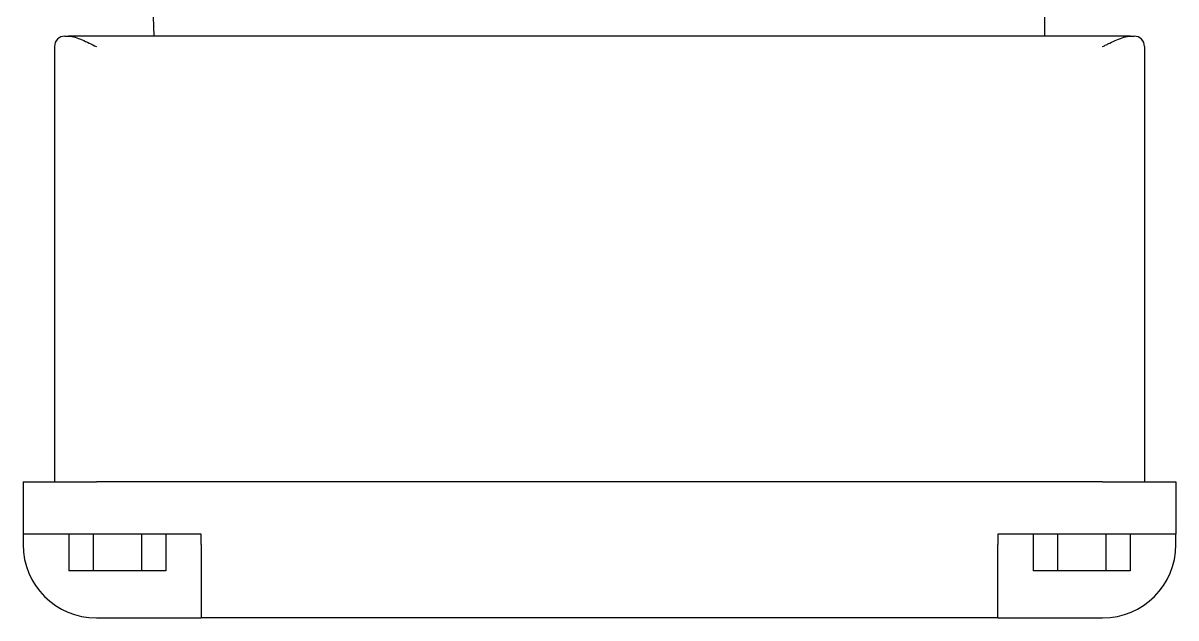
# Model space of a CAD drawing. Extents: x -681219 to -550379, y -242630 to -158199.
# Drawn here: x -573559.8 to -573449.8, y -225179.2 to -225122.4 of the extents above; entities that cross this region are included whole.
import ezdxf

# ---------------------------------------------------------------- set-up
doc = ezdxf.new("R2010")
doc.units = 0
doc.header["$LTSCALE"] = 1000
doc.linetypes.add('C2', pattern=[17, 14, -1, 1, -1])
doc.layers.add('12020300521', color=7, linetype='CONTINUOUS')
doc.layers.add('中心线', color=4, linetype='C2')

# ---------------------------------------------------------------- blocks, each defined once
blk = doc.blocks.new('fushitu')
at = {"layer": '12020300521', "color": 7, "linetype": 'Continuous'}
for p, q in [((5415.5, -1507), (5414.98, -1492.07)), ((5500.5, -1507), (5500.5, -1492.07)), ((5407, -1507), (5407.35, -1507)), ((5508.65, -1507), (5407.35, -1507)), ((5508.65, -1507), (5509, -1507)), ((5406, -1508), (5406, -1549.5)), ((5510, -1508), (5510, -1549.5)), ((5403, -1549.5), (5403, -1554.5)), ((5403, -1549.5), (5410, -1549.5)), ((5506, -1549.5), (5410, -1549.5)), ((5506, -1549.5), (5513, -1549.5)), ((5513, -1549.5), (5513, -1554.5)), ((5410, -1554.5), (5403, -1554.5)), ((5403, -1554.5), (5403, -1555.5)), ((5407.38, -1554.5), (5407.38, -1558)), ((5409.69, -1554.5), (5409.69, -1558)), ((5420, -1554.5), (5410, -1554.5)), ((5414.31, -1554.5), (5414.31, -1558)), ((5416.62, -1554.5), (5416.62, -1558)), ((5420, -1555.5), (5420, -1554.5)), ((5506, -1554.5), (5496, -1554.5)), ((5496, -1554.5), (5496, -1555.5)), ((5499.38, -1554.5), (5499.38, -1558)), ((5501.69, -1554.5), (5501.69, -1558)), ((5513, -1554.5), (5506, -1554.5)), ((5506.31, -1554.5), (5506.31, -1558)), ((5508.62, -1554.5), (5508.62, -1558)), ((5513, -1555.5), (5513, -1554.5)), ((5420, -1555.5), (5420, -1562.5)), ((5496, -1562.5), (5496, -1555.5)), ((5409.69, -1558), (5407.38, -1558)), ((5414.31, -1558), (5409.69, -1558)), ((5416.62, -1558), (5414.31, -1558)), ((5501.69, -1558), (5499.38, -1558)), ((5506.31, -1558), (5501.69, -1558)), ((5508.62, -1558), (5506.31, -1558)), ((5410, -1562.5), (5413, -1562.5)), ((5413, -1562.5), (5420, -1562.5)), ((5496, -1562.5), (5420, -1562.5)), ((5496, -1562.5), (5503, -1562.5)), ((5503, -1562.5), (5506, -1562.5))]:
    blk.add_line(p, q, dxfattribs=at)
for centre, radius, start, end in [((5407, -1508), 1, 90, 180), ((5509, -1508), 1, 0, 90), ((5410, -1555.5), 7, 180, 270), ((5506, -1555.5), 7, 270, 0)]:
    blk.add_arc(centre, radius, start, end, dxfattribs=at)
for points, knots in [([(5407.35, -1507), (5407.55, -1507), (5407.75, -1507.04), (5408.19, -1507.17), (5408.41, -1507.25), (5408.85, -1507.44), (5409.08, -1507.55), (5409.54, -1507.77), (5409.77, -1507.89), (5410, -1508)], [0, 0, 0, 0, 0.25, 0.25, 0.5, 0.5, 0.75, 0.75, 1, 1, 1, 1]), ([(5506, -1508), (5506.11, -1507.94), (5506.23, -1507.88), (5506.46, -1507.77), (5506.57, -1507.72), (5506.91, -1507.55), (5507.14, -1507.45), (5507.59, -1507.25), (5507.81, -1507.17), (5508.24, -1507.04), (5508.45, -1507), (5508.65, -1507)], [0, 0, 0, 0, 0.125, 0.125, 0.25, 0.25, 0.5, 0.5, 0.75, 0.75, 1, 1, 1, 1])]:
    blk.add_open_spline(points, degree=3, knots=knots, dxfattribs=at)

msp = doc.modelspace()

# ---------------------------------------------------------------- block references
at = {"layer": '中心线'}
msp.add_blockref('fushitu', (-578962.82, -223616.6983), dxfattribs=at)

doc.saveas('drawing.dxf')
